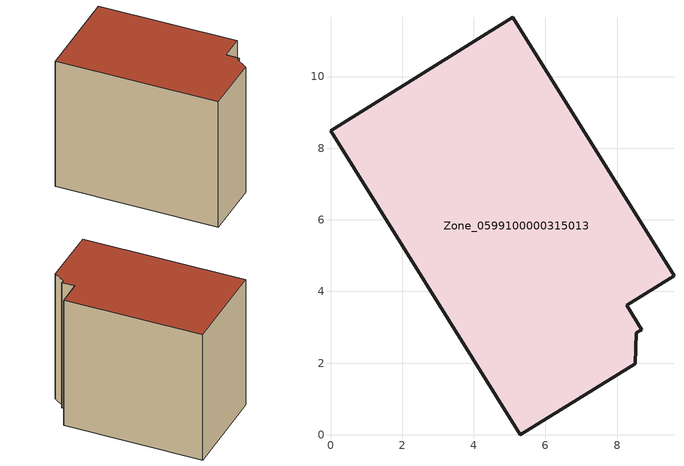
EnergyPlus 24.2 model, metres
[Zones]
Zone_0599100000315013
 floor ground (C_G): 0,8.48 5.09,11.65 9.59,4.43 8.27,3.61 8.69,2.93 8.53,2.84 8.51,1.99 5.3,0 z0
 wall outside (C_F): 5.09,11.65 0,8.48 5.3,0 8.51,1.99 8.53,2.84 8.69,2.93 8.27,3.61 9.59,4.43 5.09,11.65 z0:8.49
 roof outside (C_R): 8.51,1.99 8.53,2.84 8.69,2.93 8.27,3.61 9.59,4.43 5.09,11.65 0,8.48 5.3,0 z8.49
[BUILDING]
Pand.0599100000315013: North Axis=0; Terrain=City; Loads Convergence Tolerance Value=0.04; Temperature Convergence Tolerance Value=0.4; Solar Distribution=FullExterior; Maximum Number of Warmup Days=25; Minimum Number of Warmup Days=1
[Site:Location]
Rotterdam.The.Hague.AP_ZH_NLD Design_Conditions: Latitude=51.96; Longitude=4.45; Time Zone=1; Elevation=-4.5
[SITE:GROUNDTEMPERATURE:BUILDINGSURFACE]
18, 18, 18, 18, 18, 18, 18, 18, 18, 18, 18, 18
[MATERIAL] Thermal Absorptance=0.9; Solar Absorptance=0.7; Visible Absorptance=0.7
Name | Roughness | Thickness | Conductivity | Density | Specific Heat
G.TI.1992-2005 | MediumSmooth | 0.15 | 0.06 | 540 | 1210
F.TI.1992-2005 | Rough | 0.3 | 0.12 | 1920 | 840
R.TI.1992-2005 | MediumRough | 0.2 | 0.08 | 1500 | 1000
[CONSTRUCTION]
C_G: G.TI.1992-2005
C_F: F.TI.1992-2005
C_R: R.TI.1992-2005
[ZONE]
Zone_0599100000315013: Type=1; Multiplier=1; Ceiling Height=Autocalculate; Volume=Autocalculate; Floor Area=autocalculate; Part of Total Floor Area=Yes
[ZONEINFILTRATION:DESIGNFLOWRATE]
Infil_Zone_0599100000315013: Zone or ZoneList or Space or SpaceList=Zone_0599100000315013; Schedule=AlwaysOn; Design Flow Rate Calculation Method=Flow/Area; Flow Rate per Floor Area=0.0015; Constant Term Coefficient=1; Temperature Term Coefficient=0; Velocity Term Coefficient=0; Velocity Squared Term Coefficient=0
[HVACTEMPLATE:ZONE:IDEALLOADSAIRSYSTEM]
Zone_0599100000315013: Maximum Heating Supply Air Temperature=50; Minimum Cooling Supply Air Temperature=13; Maximum Heating Supply Air Humidity Ratio=0.0156; Minimum Cooling Supply Air Humidity Ratio=0.0077; Heating Limit=NoLimit; Cooling Limit=NoLimit; Dehumidification Control Type=ConstantSensibleHeatRatio; Cooling Sensible Heat Ratio=0.7; Dehumidification Setpoint=60; Humidification Control Type=None; Humidification Setpoint=30; Outdoor Air Method=None; Outdoor Air Flow Rate per Person=0.00944; Outdoor Air Flow Rate per Zone Floor Area=0; Outdoor Air Flow Rate per Zone=0; Demand Controlled Ventilation Type=None; Outdoor Air Economizer Type=NoEconomizer; Heat Recovery Type=None; Sensible Heat Recovery Effectiveness=0.7; Latent Heat Recovery Effectiveness=0.65
[ZONECONTROL:THERMOSTAT]
ThermostatControl_Zone_0599100000315013: Zone or ZoneList=Zone_0599100000315013; Control Type Schedule=DualSetpointControlType; Control 1=Thermostat_Zone_0599100000315013; Temperature Difference Between Cutout And Setpoint=0
[THERMOSTATSETPOINT:DUALSETPOINT]
Thermostat_Zone_0599100000315013: Heating Setpoint Temperature Schedule=HeatingSetpoint_Zone_0599100000315013; Cooling Setpoint Temperature Schedule=CoolingSetpoint_Zone_0599100000315013
[SCHEDULE:COMPACT]
HeatingSetpoint_Zone_0599100000315013: Through: 12/31, For: AllDays, Until: 24:00, 21
CoolingSetpoint_Zone_0599100000315013: Through: 12/31, For: AllDays, Until: 24:00, 24
DualSetpointControlType: Through: 12/31, For: AllDays, Until: 24:00, 4
AlwaysOn: Through: 12/31, For: AllDays, Until: 24:00, 1
